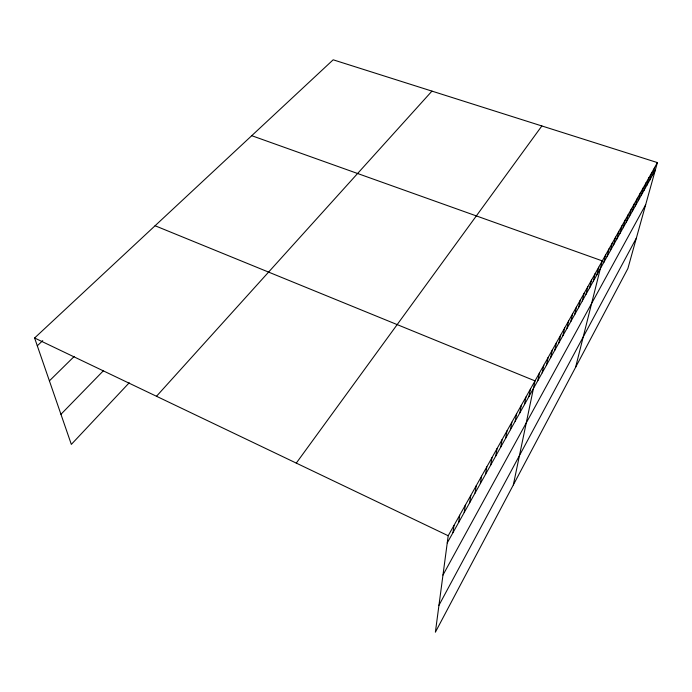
<?xml version="1.0" encoding="UTF-8"?>
<svg xmlns="http://www.w3.org/2000/svg" width="692" height="692" viewBox="0 0 692 692"><rect width="100%" height="100%" fill="white"/><g stroke="black" fill="none" stroke-linecap="round" stroke-linejoin="round"><path stroke-width="1.04" d="M657.4 162.585L448.2 535.729L435.38 632.194L627.895 268.496L657.4 162.585L333.172 59.806L34.6 337.999L71.337 444.394L129.231 382.78M452.992 532.615L453.995 525.384M458.649 522.486L459.696 515.22M464.202 512.53L465.301 505.221M469.678 502.729L470.819 495.386M475.058 493.085L476.243 485.706M480.352 483.596L481.58 476.191M485.559 474.262L486.822 466.832M490.689 465.076L491.995 457.62M495.732 456.037L497.072 448.546M500.705 447.136L502.081 439.628M505.592 438.373L507.002 430.839M510.411 429.749L511.855 422.189M515.151 421.246L516.63 413.678M519.822 412.882L521.327 405.287M524.424 404.638L525.955 397.026M528.956 396.516L530.522 388.895M513.334 484.936L535.011 380.885L155.077 225.748M537.822 380.635L539.44 372.988M542.156 372.867L543.8 365.212M546.429 365.212L548.099 357.548M550.642 357.669L552.328 349.988M554.794 350.23L556.506 342.549M558.885 342.895L560.615 335.205M562.916 335.672L564.672 327.973M566.895 328.544L568.677 320.837M570.822 321.512L572.621 313.805M574.689 314.583L576.505 306.867M578.503 307.741L580.337 300.034M582.266 300.994L584.126 293.287M585.986 294.342L587.854 286.626M589.645 287.777L591.53 280.07M593.26 281.307L595.163 273.591M596.833 274.914L598.744 267.198M575.606 367.288L602.282 260.893L251.724 135.684M603.735 262.545L605.682 254.838M607.074 256.568L609.029 248.861M610.37 250.66L612.342 242.953M613.622 244.821L615.612 237.122M616.84 239.06L618.838 231.37M620.015 233.368L622.022 225.687M623.155 227.755L625.17 220.073M626.251 222.201L628.284 214.52M629.313 216.717L631.355 209.045M632.332 211.294L634.382 203.63M635.325 205.939L637.384 198.284M638.275 200.654L640.342 192.999M641.199 195.421L643.275 187.783M644.079 190.257L646.164 182.627M646.933 185.153L649.027 177.524M649.745 180.102L651.847 172.49M652.53 175.111L654.641 167.507M438.953 605.301L636.372 238.074M442.966 575.069L645.662 204.711M447.24 542.917L655.281 170.18M296.28 463.104L541.862 125.961M156.496 396.274L431.955 91.119M60.939 414.3L103.506 370.635M49.4 380.868L74.26 356.406M37.29 345.784L42.757 340.628M34.6 337.999L448.2 535.729"/></g></svg>
